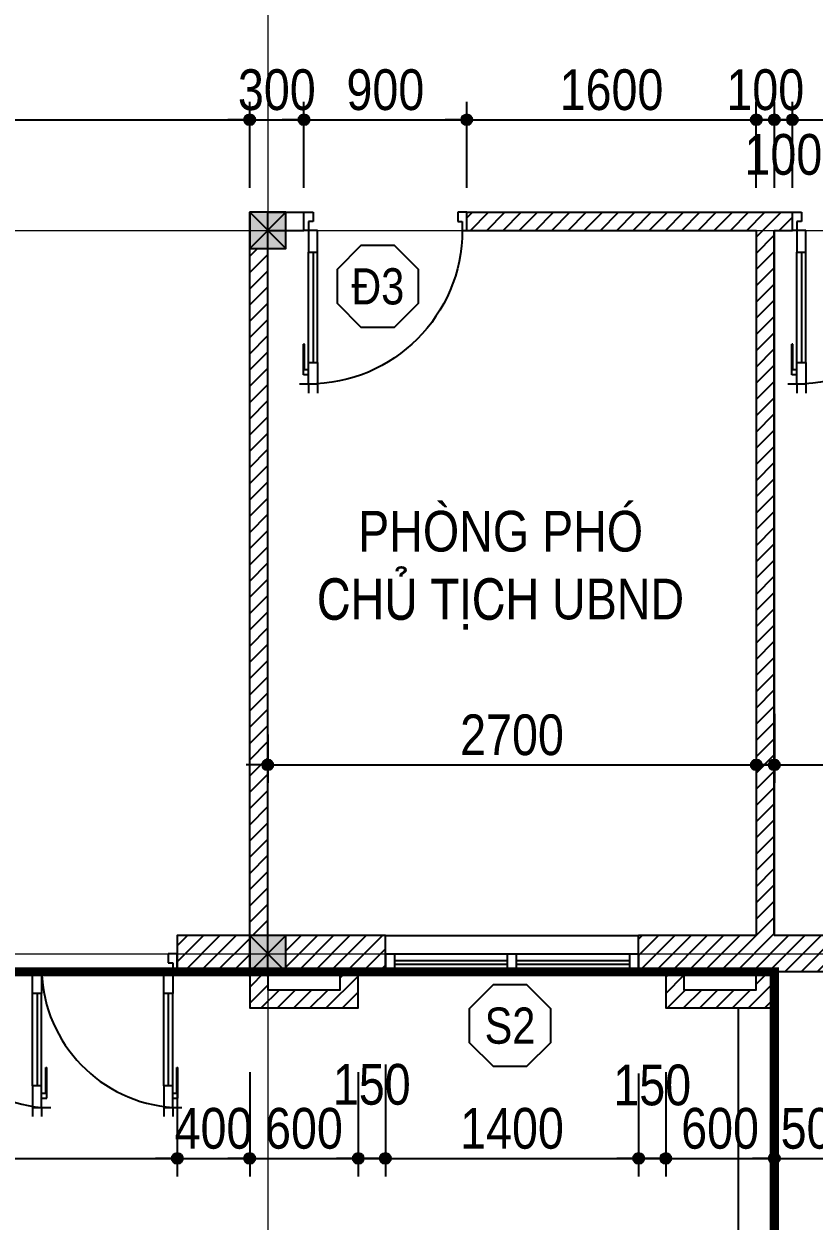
# Model space of a CAD drawing. Header units: millimetres. Extents: x 159 to 40204, y 182 to 23522.
# Drawn here: x 22040 to 26407, y 9996 to 16616 of the extents above; entities that cross this region are included whole.
import ezdxf
from ezdxf.enums import TextEntityAlignment as Align

# ---------------------------------------------------------------- set-up
doc = ezdxf.new("R2010")
doc.units = ezdxf.units.MM
doc.linetypes.add('ACAD_ISO10W100', pattern=[18, 12, -3, 0, -3])
for name, color, linetype in [('009', 251, 'Continuous'), ('DIM', 1, 'Continuous'), ('DOOR', 20, 'Continuous'), ('MEDIUM', 2, 'Continuous'), ('TAGS', 60, 'Continuous'), ('TEXT', 7, 'Continuous'), ('TUONG', 131, 'Continuous'), ('WALL', 4, 'Continuous')]:
    doc.layers.add(name, color=color, linetype=linetype)
doc.layers.add('NET-THAY', color=2, linetype='Continuous', lineweight=13)
doc.layers.add('TRUC', color=24, linetype='Continuous', lineweight=0)
doc.styles.add('1', font='', dxfattribs={"height": 250})
doc.styles.add('HEL-CONDENSE', font='')
doc.styles.add('VNI-HELVE-CONDENSEN', font='')
doc.styles.get('1').set_extended_font_data('VNI-Helve-Condense')
doc.styles.get('HEL-CONDENSE').set_extended_font_data('VNI-Helve-Condense')
doc.styles.get('VNI-HELVE-CONDENSEN').set_extended_font_data('VNI-Helve-Condense')
doc.dimstyles.new('D100', dxfattribs={"dimtxt": 225, "dimasz": 1.2, "dimexe": 100, "dimexo": 0, "dimgap": 50, "dimtad": 1, "dimdec": 0, "dimzin": 13, "dimdsep": 46, "dimtxsty": 'HEL-CONDENSE', "dimblk": 'D50', "dimcen": 0, "dimclrd": 1, "dimclre": 1, "dimclrt": 7, "dimadec": 0, "dimazin": 0, "dimtfac": 1, "dimtdec": 0, "dimtmove": 0, "dimatfit": 3, "dimldrblk": 'D50', "dimfxl": 1, "dimtolj": 1, "dimtzin": 13, "dimarcsym": 0})
pattern_1 = [(45, (-1294113.77, -362286.196), (-44.9012806, 44.9012806), [])]

# ---------------------------------------------------------------- blocks, each defined once
blk = doc.blocks.new('A$C6E0044D6')
at = {"layer": 'DOOR'}
for p, q in [((-25, 925), (-25, 975)), ((25, 925), (25, 975)), ((-25, 925), (-75, 925)), ((-25, 874.1), (-53.3, 874.1)), ((-53.3, 874.1), (-53.3, 704.5)), ((25, 925), (-25, 925)), ((-25, 925), (-25, 805)), ((-25, 874.1), (-25, 845.9)), ((25, 805), (25, 925)), ((-25, 845.9), (-47.6, 845.9)), ((-47.6, 845.9), (-47.6, 704.5)), ((-25, 827.9), (-25, 195)), ((-25, 805), (25, 805)), ((0, 195), (0, 805)), ((25, 805), (25, 195)), ((-47.6, 704.5), (-53.3, 704.5)), ((-25, 195), (25, 195)), ((-25, 75), (-25, 195)), ((25, 195), (25, 75)), ((-25, 75), (-50, 75)), ((-50, 75), (-50, -25)), ((-25, 25), (-25, 75)), ((25, 75), (-25, 75)), ((825, 25), (825, 75)), ((825, 75), (850, 75)), ((850, 75), (850, -25)), ((0, 25), (-25, 25)), ((0, -25), (0, 25)), ((800, -25), (800, 25)), ((800, 25), (825, 25)), ((-50, -25), (0, -25)), ((850, -25), (800, -25))]:
    blk.add_line(p, q, dxfattribs=at)
at = {"layer": 'DOOR', "color": 251}
blk.add_arc((-25, 75), 850, 0, 90, dxfattribs=at)
blk = doc.blocks.new('s11')
at = {"layer": 'DOOR'}
for p, q in [((0, 0), (0, -100)), ((1400, 0), (0, 0)), ((50, 0), (50, -100)), ((1350, 0), (1350, -100)), ((1400, 0), (1400, -100)), ((1400, -100), (0, -100))]:
    blk.add_line(p, q, dxfattribs=at)
at = {"layer": 'DOOR', "linetype": 'ByBlock', "lineweight": -2}
for p, q in [((675, -100), (675, 0)), ((725, -100), (725, 0))]:
    blk.add_line(p, q, dxfattribs=at)
at = {"layer": 'DOOR', "color": 251}
for p, q in [((50, -40), (675, -40)), ((50, -60), (675, -60)), ((725, -40), (1350, -40)), ((725, -60), (1350, -60))]:
    blk.add_line(p, q, dxfattribs=at)
blk = doc.blocks.new('A$C225A2996')
at = {"layer": 'WALL'}
blk.add_hatch(color=4, dxfattribs=at).paths.add_polyline_path([(531.4, 81.6), (731.4, 81.6), (731.4, 281.6), (531.4, 281.6)])
at = {"layer": 'WALL', "color": 4}
for p, q in [((531.4, 281.6), (731.4, 81.6)), ((531.4, 81.6), (731.4, 281.6))]:
    blk.add_line(p, q, dxfattribs=at)
blk.add_lwpolyline([(531.4, 81.6), (731.4, 81.6), (731.4, 281.6), (531.4, 281.6)], close=True, dxfattribs=at)
blk = doc.blocks.new('KH-CUADI')
at = {"layer": 'TAGS'}
blk.add_lwpolyline([(-124.3, 300), (-300, 124.3), (-300, -124.3), (-124.3, -300), (124.3, -300), (300, -124.3), (300, 124.3), (124.3, 300)], close=True, dxfattribs=at)
at = {"layer": 'TAGS', "style": 'VNI-HELVE-CONDENSEN'}
blk.add_attdef('D', text='', height=300, dxfattribs=at).set_placement((0, 0), align=Align.MIDDLE)
blk = doc.blocks.new('A$C64CC7D9A')
at = {"layer": 'DOOR'}
for p, q in [((-312.4, 362), (-312.4, 462)), ((-312.4, 462), (-262.4, 462)), ((-262.4, 412), (-287.4, 412)), ((-287.4, 412), (-287.4, 362)), ((-262.4, 462), (-262.4, 412)), ((2637.6, 462), (2637.6, 412)), ((2687.6, 462), (2637.6, 462)), ((2637.6, 412), (2662.6, 412)), ((2662.6, 412), (2662.6, 362)), ((2687.6, 362), (2687.6, 462)), ((-287.4, 362), (-312.4, 362)), ((-237.4, 362), (-287.4, 362)), ((-287.4, 362), (-287.4, 242)), ((-237.4, 242), (-237.4, 362)), ((487.6, 362), (437.6, 362)), ((437.6, 362), (437.6, 242)), ((487.6, 242), (487.6, 362)), ((1887.6, 242), (1887.6, 362)), ((1887.6, 362), (1937.6, 362)), ((1937.6, 362), (1937.6, 242)), ((2612.6, 242), (2612.6, 362)), ((2612.6, 362), (2662.6, 362)), ((2662.6, 362), (2687.6, 362)), ((2662.6, 362), (2662.6, 242)), ((-287.4, 242), (-237.4, 242)), ((-287.4, -290.9), (-287.4, 242)), ((-262.4, 242), (-262.4, -268)), ((-237.4, -268), (-237.4, 242)), ((437.6, 242), (487.6, 242)), ((437.6, -290.9), (437.6, 242)), ((462.6, 242), (462.6, -268)), ((487.6, -268), (487.6, 242)), ((1887.6, -268), (1887.6, 242)), ((1937.6, 242), (1887.6, 242)), ((1912.6, 242), (1912.6, -268)), ((1937.6, -290.9), (1937.6, 242)), ((2612.6, -268), (2612.6, 242)), ((2662.6, 242), (2612.6, 242)), ((2637.6, 242), (2637.6, -268)), ((2662.6, -290.9), (2662.6, 242)), ((-315.7, -337.1), (-315.7, -167.5)), ((-310, -167.5), (-315.7, -167.5)), ((-310, -308.9), (-310, -167.5)), ((409.3, -337.1), (409.3, -167.5)), ((415, -167.5), (409.3, -167.5)), ((415, -308.9), (415, -167.5)), ((1960.2, -308.9), (1960.2, -167.5)), ((1960.2, -167.5), (1965.9, -167.5)), ((1965.9, -337.1), (1965.9, -167.5)), ((2685.2, -308.9), (2685.2, -167.5)), ((2685.2, -167.5), (2690.9, -167.5)), ((2690.9, -337.1), (2690.9, -167.5)), ((-287.4, -308.9), (-310, -308.9)), ((-287.4, -268), (-237.4, -268)), ((-287.4, -388), (-287.4, -268)), ((-287.4, -337.1), (-287.4, -308.9)), ((-237.4, -268), (-237.4, -388)), ((437.6, -308.9), (415, -308.9)), ((437.6, -268), (487.6, -268)), ((437.6, -388), (437.6, -268)), ((437.6, -337.1), (437.6, -308.9)), ((487.6, -268), (487.6, -388)), ((1937.6, -268), (1887.6, -268)), ((1887.6, -268), (1887.6, -388)), ((1937.6, -388), (1937.6, -268)), ((1937.6, -337.1), (1937.6, -308.9)), ((1937.6, -308.9), (1960.2, -308.9)), ((2662.6, -268), (2612.6, -268)), ((2612.6, -268), (2612.6, -388)), ((2662.6, -388), (2662.6, -268)), ((2662.6, -337.1), (2662.6, -308.9)), ((2662.6, -308.9), (2685.2, -308.9)), ((-287.4, -388), (-337.4, -388)), ((-287.4, -337.1), (-315.7, -337.1)), ((-287.4, -388), (-287.4, -438)), ((-237.4, -388), (-287.4, -388)), ((-237.4, -388), (-237.4, -438)), ((437.6, -388), (387.6, -388)), ((437.6, -337.1), (409.3, -337.1)), ((437.6, -388), (437.6, -438)), ((487.6, -388), (437.6, -388)), ((487.6, -388), (487.6, -438)), ((1887.6, -388), (1887.6, -438)), ((1887.6, -388), (1937.6, -388)), ((1937.6, -337.1), (1965.9, -337.1)), ((1937.6, -388), (1937.6, -438)), ((1937.6, -388), (1987.6, -388)), ((2612.6, -388), (2612.6, -438)), ((2612.6, -388), (2662.6, -388)), ((2662.6, -337.1), (2690.9, -337.1)), ((2662.6, -388), (2662.6, -438)), ((2662.6, -388), (2712.6, -388))]:
    blk.add_line(p, q, dxfattribs=at)
at = {"layer": 'DOOR', "color": 251}
for centre, radius, start, end in [((-341.4, 389.6), 779.5, 273.97401, 357.96804), ((360.6, 439), 830.6, 275.32072, 354.67928), ((2014.6, 439), 830.6, 185.32072, 264.67928), ((2716.6, 389.6), 779.5, 182.03196, 266.02599)]:
    blk.add_arc(centre, radius, start, end, dxfattribs=at)
blk = doc.blocks.new('D50')
at = {"layer": 'DIM'}
blk.add_hatch(color=256, dxfattribs=at).paths.add_polyline_path([(25, 0, 1), (-25, 0, 1)])
blk.add_line((25, 0), (100, 0), dxfattribs=at)
blk.add_circle((0, 0), 25, dxfattribs=at)
blk = doc.blocks.new('*D425')
at = {"layer": 'DEFPOINTS', "color": 0, "transparency": 16777216}
for p in [(19887.4, 10811.2), (22887.4, 10811.2), (22887.4, 10342.6)]:
    blk.add_point(p, dxfattribs=at)
at = {"layer": 'DIM', "color": 1, "lineweight": -2, "transparency": 16777216}
for p, q in [((19887.4, 10811.2), (19887.4, 10242.6)), ((22887.4, 10811.2), (22887.4, 10242.6)), ((19888.6, 10342.6), (22886.2, 10342.6))]:
    blk.add_line(p, q, dxfattribs=at)
at = {"layer": 'DIM', "color": 1, "lineweight": -2, "transparency": 16777216, "xscale": 1.199999999999999, "yscale": 1.199999999999999, "zscale": 1.199999999999999, "rotation": 180}
blk.add_blockref('D50', (19887.4, 10342.6), dxfattribs=at)
at = {"layer": 'DIM', "color": 1, "lineweight": -2, "transparency": 16777216, "xscale": 1.199999999999999, "yscale": 1.199999999999999, "zscale": 1.199999999999999}
blk.add_blockref('D50', (22887.4, 10342.6), dxfattribs=at)
at = {"layer": 'DIM', "color": 7, "transparency": 16777216, "insert": (21387.4, 10507.5), "char_height": 225, "attachment_point": 5, "style": 'HEL-CONDENSE'}
blk.add_mtext('\\A1;3000', dxfattribs=at)
blk = doc.blocks.new('*D426')
at = {"layer": 'DEFPOINTS', "color": 0, "transparency": 16777216}
for p in [(22887.4, 10811.2), (23287.4, 10819.4), (23287.4, 10342.6)]:
    blk.add_point(p, dxfattribs=at)
at = {"layer": 'DIM', "color": 1, "lineweight": -2, "transparency": 16777216}
for p, q in [((22887.4, 10811.2), (22887.4, 10242.6)), ((23287.4, 10819.4), (23287.4, 10242.6)), ((22888.6, 10342.6), (23286.2, 10342.6))]:
    blk.add_line(p, q, dxfattribs=at)
at = {"layer": 'DIM', "color": 1, "lineweight": -2, "transparency": 16777216, "xscale": 1.199999999999999, "yscale": 1.199999999999999, "zscale": 1.199999999999999, "rotation": 180}
blk.add_blockref('D50', (22887.4, 10342.6), dxfattribs=at)
at = {"layer": 'DIM', "color": 1, "lineweight": -2, "transparency": 16777216, "xscale": 1.199999999999999, "yscale": 1.199999999999999, "zscale": 1.199999999999999}
blk.add_blockref('D50', (23287.4, 10342.6), dxfattribs=at)
at = {"layer": 'DIM', "color": 7, "transparency": 16777216, "insert": (23087.4, 10507.5), "char_height": 225, "attachment_point": 5, "style": 'HEL-CONDENSE'}
blk.add_mtext('\\A1;400', dxfattribs=at)
blk = doc.blocks.new('*D427')
at = {"layer": 'DEFPOINTS', "color": 0, "transparency": 16777216}
for p in [(23287.4, 10819.4), (23887.4, 10819.4), (23887.4, 10342.6)]:
    blk.add_point(p, dxfattribs=at)
at = {"layer": 'DIM', "color": 1, "lineweight": -2, "transparency": 16777216}
for p, q in [((23287.4, 10819.4), (23287.4, 10242.6)), ((23887.4, 10819.4), (23887.4, 10242.6)), ((23288.6, 10342.6), (23886.2, 10342.6))]:
    blk.add_line(p, q, dxfattribs=at)
at = {"layer": 'DIM', "color": 1, "lineweight": -2, "transparency": 16777216, "xscale": 1.199999999999999, "yscale": 1.199999999999999, "zscale": 1.199999999999999, "rotation": 180}
blk.add_blockref('D50', (23287.4, 10342.6), dxfattribs=at)
at = {"layer": 'DIM', "color": 1, "lineweight": -2, "transparency": 16777216, "xscale": 1.199999999999999, "yscale": 1.199999999999999, "zscale": 1.199999999999999}
blk.add_blockref('D50', (23887.4, 10342.6), dxfattribs=at)
at = {"layer": 'DIM', "color": 7, "transparency": 16777216, "insert": (23587.4, 10507.5), "char_height": 225, "attachment_point": 5, "style": 'HEL-CONDENSE'}
blk.add_mtext('\\A1;600', dxfattribs=at)
blk = doc.blocks.new('*D428')
at = {"layer": 'DEFPOINTS', "color": 0, "transparency": 16777216}
for p in [(24037.4, 10861.2), (23887.4, 10819.4), (24037.4, 10342.6)]:
    blk.add_point(p, dxfattribs=at)
at = {"layer": 'DIM', "color": 1, "lineweight": -2, "transparency": 16777216}
for p, q in [((24037.4, 10861.2), (24037.4, 10242.6)), ((23887.4, 10819.4), (23887.4, 10242.6)), ((23888.6, 10342.6), (24036.2, 10342.6))]:
    blk.add_line(p, q, dxfattribs=at)
at = {"layer": 'DIM', "color": 1, "lineweight": -2, "transparency": 16777216, "xscale": 1.199999999999999, "yscale": 1.199999999999999, "zscale": 1.199999999999999, "rotation": 180}
blk.add_blockref('D50', (23887.4, 10342.6), dxfattribs=at)
at = {"layer": 'DIM', "color": 1, "lineweight": -2, "transparency": 16777216, "xscale": 1.199999999999999, "yscale": 1.199999999999999, "zscale": 1.199999999999999}
blk.add_blockref('D50', (24037.4, 10342.6), dxfattribs=at)
at = {"layer": 'DIM', "color": 7, "transparency": 16777216, "insert": (23962.4, 10750.7), "char_height": 225, "attachment_point": 5, "style": 'HEL-CONDENSE'}
blk.add_mtext('\\A1;150', dxfattribs=at)
blk = doc.blocks.new('*D429')
at = {"layer": 'DEFPOINTS', "color": 0, "transparency": 16777216}
for p in [(24037.4, 10861.2), (25437.4, 10811.2), (25437.4, 10342.6)]:
    blk.add_point(p, dxfattribs=at)
at = {"layer": 'DIM', "color": 1, "lineweight": -2, "transparency": 16777216}
for p, q in [((24037.4, 10861.2), (24037.4, 10242.6)), ((25437.4, 10811.2), (25437.4, 10242.6)), ((24038.6, 10342.6), (25436.2, 10342.6))]:
    blk.add_line(p, q, dxfattribs=at)
at = {"layer": 'DIM', "color": 1, "lineweight": -2, "transparency": 16777216, "xscale": 1.199999999999999, "yscale": 1.199999999999999, "zscale": 1.199999999999999, "rotation": 180}
blk.add_blockref('D50', (24037.4, 10342.6), dxfattribs=at)
at = {"layer": 'DIM', "color": 1, "lineweight": -2, "transparency": 16777216, "xscale": 1.199999999999999, "yscale": 1.199999999999999, "zscale": 1.199999999999999}
blk.add_blockref('D50', (25437.4, 10342.6), dxfattribs=at)
at = {"layer": 'DIM', "color": 7, "transparency": 16777216, "insert": (24737.4, 10507.5), "char_height": 225, "attachment_point": 5, "style": 'HEL-CONDENSE'}
blk.add_mtext('\\A1;1400', dxfattribs=at)
blk = doc.blocks.new('*D430')
at = {"layer": 'DEFPOINTS', "color": 0, "transparency": 16777216}
for p in [(25437.4, 10811.2), (25587.4, 10819.4), (25587.4, 10342.6)]:
    blk.add_point(p, dxfattribs=at)
at = {"layer": 'DIM', "color": 1, "lineweight": -2, "transparency": 16777216}
for p, q in [((25437.4, 10811.2), (25437.4, 10242.6)), ((25587.4, 10819.4), (25587.4, 10242.6)), ((25438.6, 10342.6), (25586.2, 10342.6))]:
    blk.add_line(p, q, dxfattribs=at)
at = {"layer": 'DIM', "color": 1, "lineweight": -2, "transparency": 16777216, "xscale": 1.199999999999999, "yscale": 1.199999999999999, "zscale": 1.199999999999999, "rotation": 180}
blk.add_blockref('D50', (25437.4, 10342.6), dxfattribs=at)
at = {"layer": 'DIM', "color": 1, "lineweight": -2, "transparency": 16777216, "xscale": 1.199999999999999, "yscale": 1.199999999999999, "zscale": 1.199999999999999}
blk.add_blockref('D50', (25587.4, 10342.6), dxfattribs=at)
at = {"layer": 'DIM', "color": 7, "transparency": 16777216, "insert": (25512.4, 10747.2), "char_height": 225, "attachment_point": 5, "style": 'HEL-CONDENSE'}
blk.add_mtext('\\A1;150', dxfattribs=at)
blk = doc.blocks.new('*D431')
at = {"layer": 'DEFPOINTS', "color": 0, "transparency": 16777216}
for p in [(25587.4, 10819.4), (26187.4, 10830.5), (26187.4, 10342.6)]:
    blk.add_point(p, dxfattribs=at)
at = {"layer": 'DIM', "color": 1, "lineweight": -2, "transparency": 16777216}
for p, q in [((25587.4, 10819.4), (25587.4, 10242.6)), ((26187.4, 10830.5), (26187.4, 10242.6)), ((25588.6, 10342.6), (26186.2, 10342.6))]:
    blk.add_line(p, q, dxfattribs=at)
at = {"layer": 'DIM', "color": 1, "lineweight": -2, "transparency": 16777216, "xscale": 1.199999999999999, "yscale": 1.199999999999999, "zscale": 1.199999999999999, "rotation": 180}
blk.add_blockref('D50', (25587.4, 10342.6), dxfattribs=at)
at = {"layer": 'DIM', "color": 1, "lineweight": -2, "transparency": 16777216, "xscale": 1.199999999999999, "yscale": 1.199999999999999, "zscale": 1.199999999999999}
blk.add_blockref('D50', (26187.4, 10342.6), dxfattribs=at)
at = {"layer": 'DIM', "color": 7, "transparency": 16777216, "insert": (25887.4, 10507.5), "char_height": 225, "attachment_point": 5, "style": 'HEL-CONDENSE'}
blk.add_mtext('\\A1;600', dxfattribs=at)
blk = doc.blocks.new('*D432')
at = {"layer": 'DEFPOINTS', "color": 0, "transparency": 16777216}
for p in [(26187.4, 10830.5), (26687.4, 10834.4), (26687.4, 10342.6)]:
    blk.add_point(p, dxfattribs=at)
at = {"layer": 'DIM', "color": 1, "lineweight": -2, "transparency": 16777216}
for p, q in [((26187.4, 10830.5), (26187.4, 10242.6)), ((26687.4, 10834.4), (26687.4, 10242.6)), ((26188.6, 10342.6), (26686.2, 10342.6))]:
    blk.add_line(p, q, dxfattribs=at)
at = {"layer": 'DIM', "color": 1, "lineweight": -2, "transparency": 16777216, "xscale": 1.199999999999999, "yscale": 1.199999999999999, "zscale": 1.199999999999999, "rotation": 180}
blk.add_blockref('D50', (26187.4, 10342.6), dxfattribs=at)
at = {"layer": 'DIM', "color": 1, "lineweight": -2, "transparency": 16777216, "xscale": 1.199999999999999, "yscale": 1.199999999999999, "zscale": 1.199999999999999}
blk.add_blockref('D50', (26687.4, 10342.6), dxfattribs=at)
at = {"layer": 'DIM', "color": 7, "transparency": 16777216, "insert": (26437.4, 10507.5), "char_height": 225, "attachment_point": 5, "style": 'HEL-CONDENSE'}
blk.add_mtext('\\A1;500', dxfattribs=at)
blk = doc.blocks.new('*D259')
at = {"layer": 'DEFPOINTS', "color": 0, "transparency": 16777216}
for p in [(23287.4, 16086.1), (19487.4, 15709.6), (23287.4, 15709.6)]:
    blk.add_point(p, dxfattribs=at)
at = {"layer": 'DIM', "color": 1, "lineweight": -2, "transparency": 16777216}
for p, q in [((19487.4, 15709.6), (19487.4, 16186.1)), ((23287.4, 15709.6), (23287.4, 16186.1)), ((19488.6, 16086.1), (23286.2, 16086.1))]:
    blk.add_line(p, q, dxfattribs=at)
at = {"layer": 'DIM', "color": 1, "lineweight": -2, "transparency": 16777216, "xscale": 1.199999999999999, "yscale": 1.199999999999999, "zscale": 1.199999999999999, "rotation": 180}
blk.add_blockref('D50', (19487.4, 16086.1), dxfattribs=at)
at = {"layer": 'DIM', "color": 1, "lineweight": -2, "transparency": 16777216, "xscale": 1.199999999999999, "yscale": 1.199999999999999, "zscale": 1.199999999999999}
blk.add_blockref('D50', (23287.4, 16086.1), dxfattribs=at)
at = {"layer": 'DIM', "color": 7, "transparency": 16777216, "insert": (21387.4, 16251), "char_height": 225, "attachment_point": 5, "style": 'HEL-CONDENSE'}
blk.add_mtext('\\A1;3800', dxfattribs=at)
blk = doc.blocks.new('*D260')
at = {"layer": 'DEFPOINTS', "color": 0, "transparency": 16777216}
for p in [(23587.4, 16086.1), (23287.4, 15709.6), (23587.4, 15709.6)]:
    blk.add_point(p, dxfattribs=at)
at = {"layer": 'DIM', "color": 1, "lineweight": -2, "transparency": 16777216}
for p, q in [((23287.4, 15709.6), (23287.4, 16186.1)), ((23587.4, 15709.6), (23587.4, 16186.1)), ((23288.6, 16086.1), (23586.2, 16086.1))]:
    blk.add_line(p, q, dxfattribs=at)
at = {"layer": 'DIM', "color": 1, "lineweight": -2, "transparency": 16777216, "xscale": 1.199999999999999, "yscale": 1.199999999999999, "zscale": 1.199999999999999, "rotation": 180}
blk.add_blockref('D50', (23287.4, 16086.1), dxfattribs=at)
at = {"layer": 'DIM', "color": 1, "lineweight": -2, "transparency": 16777216, "xscale": 1.199999999999999, "yscale": 1.199999999999999, "zscale": 1.199999999999999}
blk.add_blockref('D50', (23587.4, 16086.1), dxfattribs=at)
at = {"layer": 'DIM', "color": 7, "transparency": 16777216, "insert": (23437.4, 16251), "char_height": 225, "attachment_point": 5, "style": 'HEL-CONDENSE'}
blk.add_mtext('\\A1;300', dxfattribs=at)
blk = doc.blocks.new('*D261')
at = {"layer": 'DEFPOINTS', "color": 0, "transparency": 16777216}
for p in [(24487.4, 16086.1), (23587.4, 15709.6), (24487.4, 15709.6)]:
    blk.add_point(p, dxfattribs=at)
at = {"layer": 'DIM', "color": 1, "lineweight": -2, "transparency": 16777216}
for p, q in [((23587.4, 15709.6), (23587.4, 16186.1)), ((24487.4, 15709.6), (24487.4, 16186.1)), ((23588.6, 16086.1), (24486.2, 16086.1))]:
    blk.add_line(p, q, dxfattribs=at)
at = {"layer": 'DIM', "color": 1, "lineweight": -2, "transparency": 16777216, "xscale": 1.199999999999999, "yscale": 1.199999999999999, "zscale": 1.199999999999999, "rotation": 180}
blk.add_blockref('D50', (23587.4, 16086.1), dxfattribs=at)
at = {"layer": 'DIM', "color": 1, "lineweight": -2, "transparency": 16777216, "xscale": 1.199999999999999, "yscale": 1.199999999999999, "zscale": 1.199999999999999}
blk.add_blockref('D50', (24487.4, 16086.1), dxfattribs=at)
at = {"layer": 'DIM', "color": 7, "transparency": 16777216, "insert": (24037.4, 16251), "char_height": 225, "attachment_point": 5, "style": 'HEL-CONDENSE'}
blk.add_mtext('\\A1;900', dxfattribs=at)
blk = doc.blocks.new('*D262')
at = {"layer": 'DEFPOINTS', "color": 0, "transparency": 16777216}
for p in [(26087.4, 16086.1), (24487.4, 15709.6), (26087.4, 15709.6)]:
    blk.add_point(p, dxfattribs=at)
at = {"layer": 'DIM', "color": 1, "lineweight": -2, "transparency": 16777216}
for p, q in [((24487.4, 15709.6), (24487.4, 16186.1)), ((26087.4, 15709.6), (26087.4, 16186.1)), ((24488.6, 16086.1), (26086.2, 16086.1))]:
    blk.add_line(p, q, dxfattribs=at)
at = {"layer": 'DIM', "color": 1, "lineweight": -2, "transparency": 16777216, "xscale": 1.199999999999999, "yscale": 1.199999999999999, "zscale": 1.199999999999999, "rotation": 180}
blk.add_blockref('D50', (24487.4, 16086.1), dxfattribs=at)
at = {"layer": 'DIM', "color": 1, "lineweight": -2, "transparency": 16777216, "xscale": 1.199999999999999, "yscale": 1.199999999999999, "zscale": 1.199999999999999}
blk.add_blockref('D50', (26087.4, 16086.1), dxfattribs=at)
at = {"layer": 'DIM', "color": 7, "transparency": 16777216, "insert": (25287.4, 16251), "char_height": 225, "attachment_point": 5, "style": 'HEL-CONDENSE'}
blk.add_mtext('\\A1;1600', dxfattribs=at)
blk = doc.blocks.new('*D263')
at = {"layer": 'DEFPOINTS', "color": 0, "transparency": 16777216}
for p in [(27187.4, 16086.1), (26287.4, 15709.6), (27187.4, 15709.6)]:
    blk.add_point(p, dxfattribs=at)
at = {"layer": 'DIM', "color": 1, "lineweight": -2, "transparency": 16777216}
for p, q in [((26287.4, 15709.6), (26287.4, 16186.1)), ((27187.4, 15709.6), (27187.4, 16186.1)), ((26288.6, 16086.1), (27186.2, 16086.1))]:
    blk.add_line(p, q, dxfattribs=at)
at = {"layer": 'DIM', "color": 1, "lineweight": -2, "transparency": 16777216, "xscale": 1.199999999999999, "yscale": 1.199999999999999, "zscale": 1.199999999999999, "rotation": 180}
blk.add_blockref('D50', (26287.4, 16086.1), dxfattribs=at)
at = {"layer": 'DIM', "color": 1, "lineweight": -2, "transparency": 16777216, "xscale": 1.199999999999999, "yscale": 1.199999999999999, "zscale": 1.199999999999999}
blk.add_blockref('D50', (27187.4, 16086.1), dxfattribs=at)
at = {"layer": 'DIM', "color": 7, "transparency": 16777216, "insert": (26737.4, 16251), "char_height": 225, "attachment_point": 5, "style": 'HEL-CONDENSE'}
blk.add_mtext('\\A1;900', dxfattribs=at)
blk = doc.blocks.new('*D282')
at = {"layer": 'DEFPOINTS', "color": 0, "linetype": 'Continuous', "transparency": 16777216}
for p in [(26187.4, 16086.1), (26087.4, 15709.6), (26187.4, 15709.6)]:
    blk.add_point(p, dxfattribs=at)
at = {"layer": 'DIM', "color": 1, "linetype": 'Continuous', "lineweight": -2, "transparency": 16777216}
for p, q in [((26087.4, 15709.6), (26087.4, 16186.1)), ((26187.4, 15709.6), (26187.4, 16186.1)), ((26086.2, 16086.1), (26085, 16086.1)), ((26087.4, 16086.1), (26187.4, 16086.1)), ((26188.6, 16086.1), (26189.8, 16086.1))]:
    blk.add_line(p, q, dxfattribs=at)
at = {"layer": 'DIM', "color": 1, "linetype": 'Continuous', "lineweight": -2, "transparency": 16777216, "xscale": 1.199999999999999, "yscale": 1.199999999999999, "zscale": 1.199999999999999}
blk.add_blockref('D50', (26087.4, 16086.1), dxfattribs=at)
at = {"layer": 'DIM', "color": 1, "linetype": 'Continuous', "lineweight": -2, "transparency": 16777216, "xscale": 1.199999999999999, "yscale": 1.199999999999999, "zscale": 1.199999999999999, "rotation": 180}
blk.add_blockref('D50', (26187.4, 16086.1), dxfattribs=at)
at = {"layer": 'DIM', "color": 7, "linetype": 'Continuous', "transparency": 16777216, "insert": (26137.4, 16251), "char_height": 225, "attachment_point": 5, "style": 'HEL-CONDENSE'}
blk.add_mtext('\\A1;100', dxfattribs=at)
blk = doc.blocks.new('*D283')
at = {"layer": 'DEFPOINTS', "color": 0, "linetype": 'Continuous', "transparency": 16777216}
for p in [(26287.4, 16086.1), (26187.4, 15709.6), (26287.4, 15709.6)]:
    blk.add_point(p, dxfattribs=at)
at = {"layer": 'DIM', "color": 1, "linetype": 'Continuous', "lineweight": -2, "transparency": 16777216}
for p, q in [((26187.4, 15709.6), (26187.4, 16186.1)), ((26287.4, 15709.6), (26287.4, 16186.1)), ((26186.2, 16086.1), (26185, 16086.1)), ((26187.4, 16086.1), (26287.4, 16086.1)), ((26288.6, 16086.1), (26289.8, 16086.1))]:
    blk.add_line(p, q, dxfattribs=at)
at = {"layer": 'DIM', "color": 1, "linetype": 'Continuous', "lineweight": -2, "transparency": 16777216, "xscale": 1.199999999999999, "yscale": 1.199999999999999, "zscale": 1.199999999999999}
blk.add_blockref('D50', (26187.4, 16086.1), dxfattribs=at)
at = {"layer": 'DIM', "color": 1, "linetype": 'Continuous', "lineweight": -2, "transparency": 16777216, "xscale": 1.199999999999999, "yscale": 1.199999999999999, "zscale": 1.199999999999999, "rotation": 180}
blk.add_blockref('D50', (26287.4, 16086.1), dxfattribs=at)
at = {"layer": 'DIM', "color": 7, "linetype": 'Continuous', "transparency": 16777216, "insert": (26237.4, 15892.9), "char_height": 225, "attachment_point": 5, "style": 'HEL-CONDENSE'}
blk.add_mtext('\\A1;100', dxfattribs=at)
blk = doc.blocks.new('*D342')
at = {"layer": 'DEFPOINTS', "color": 0, "transparency": 16777216}
for p in [(23387.4, 12686.5), (26087.4, 12686.5), (26087.4, 12518.6)]:
    blk.add_point(p, dxfattribs=at)
at = {"layer": 'DIM', "color": 1, "lineweight": -2, "transparency": 16777216}
for p, q in [((23387.4, 12686.5), (23387.4, 12418.6)), ((26087.4, 12686.5), (26087.4, 12418.6)), ((23388.6, 12518.6), (26086.2, 12518.6))]:
    blk.add_line(p, q, dxfattribs=at)
at = {"layer": 'DIM', "color": 1, "lineweight": -2, "transparency": 16777216, "xscale": 1.199999999999999, "yscale": 1.199999999999999, "zscale": 1.199999999999999, "rotation": 180}
blk.add_blockref('D50', (23387.4, 12518.6), dxfattribs=at)
at = {"layer": 'DIM', "color": 1, "lineweight": -2, "transparency": 16777216, "xscale": 1.199999999999999, "yscale": 1.199999999999999, "zscale": 1.199999999999999}
blk.add_blockref('D50', (26087.4, 12518.6), dxfattribs=at)
at = {"layer": 'DIM', "color": 7, "transparency": 16777216, "insert": (24737.4, 12683.5), "char_height": 225, "attachment_point": 5, "style": 'HEL-CONDENSE'}
blk.add_mtext('\\A1;2700', dxfattribs=at)
blk = doc.blocks.new('*D343')
at = {"layer": 'DEFPOINTS', "color": 0, "transparency": 16777216}
for p in [(26187.4, 12801.4), (28887.4, 12801.4), (28887.4, 12518.6)]:
    blk.add_point(p, dxfattribs=at)
at = {"layer": 'DIM', "color": 1, "lineweight": -2, "transparency": 16777216}
for p, q in [((26187.4, 12801.4), (26187.4, 12418.6)), ((28887.4, 12801.4), (28887.4, 12418.6)), ((26188.6, 12518.6), (28886.2, 12518.6))]:
    blk.add_line(p, q, dxfattribs=at)
at = {"layer": 'DIM', "color": 1, "lineweight": -2, "transparency": 16777216, "xscale": 1.199999999999999, "yscale": 1.199999999999999, "zscale": 1.199999999999999, "rotation": 180}
blk.add_blockref('D50', (26187.4, 12518.6), dxfattribs=at)
at = {"layer": 'DIM', "color": 1, "lineweight": -2, "transparency": 16777216, "xscale": 1.199999999999999, "yscale": 1.199999999999999, "zscale": 1.199999999999999}
blk.add_blockref('D50', (28887.4, 12518.6), dxfattribs=at)
at = {"layer": 'DIM', "color": 7, "transparency": 16777216, "insert": (27537.4, 12683.5), "char_height": 225, "attachment_point": 5, "style": 'HEL-CONDENSE'}
blk.add_mtext('\\A1;2700', dxfattribs=at)

msp = doc.modelspace()

# ---------------------------------------------------------------- hatches: boundary and pattern name
at = {"layer": '009'}
h = msp.add_hatch(dxfattribs=at)
h.set_pattern_fill('ANSI31', color=256, scale=20, style=0)
h.set_pattern_definition(pattern_1)
h.paths.add_polyline_path([(13987.376, 17474.361), (13987.376, 17374.361), (17687.376, 17374.361), (17687.376, 17474.361)])
h.paths.add_polyline_path([(18887.376, 17474.361), (18887.376, 17374.361), (19287.376, 17374.361), (19287.376, 17474.361)])
h.paths.add_polyline_path([(19487.376, 18861.816), (19387.376, 18813.36), (19387.376, 17574.361), (19487.376, 17574.361)])
h.paths.add_polyline_path([(19487.376, 21374.361), (19387.376, 21374.361), (19387.376, 18813.36), (19487.376, 18861.816)])
h.paths.add_polyline_path([(19687.376, 21574.361), (19687.376, 21774.361), (19087.376, 21774.361), (19087.376, 21574.361), (18837.376, 21574.361), (18837.376, 21374.361), (19287.376, 21374.361), (19287.376, 21574.361), (19187.376, 21574.361), (19187.376, 21674.361), (19587.376, 21674.361), (19587.376, 21574.361), (19487.376, 21574.361), (19487.376, 21374.361), (20037.376, 21374.361), (20037.376, 21574.361)])
h.paths.add_polyline_path([(17437.376, 21374.361), (17437.376, 21574.361), (17187.376, 21574.361), (17187.376, 21774.361), (16587.376, 21774.361), (16587.376, 21574.361), (16087.376, 21574.361), (16087.376, 21374.361)])
h.paths.add_polyline_path([(17087.376, 21574.361), (17087.376, 21674.361), (16687.376, 21674.361), (16687.376, 21574.361)], flags=17)
h.paths.add_polyline_path([(22737.376, 21574.361), (22737.376, 21374.361), (23287.376, 21374.361), (23287.376, 21574.361), (23187.376, 21574.361), (23187.376, 21674.361), (23587.376, 21674.361), (23587.376, 21574.361), (23487.376, 21574.361), (23487.376, 21374.361), (23937.376, 21374.361), (23937.376, 21574.361), (23687.376, 21574.361), (23687.376, 21774.361), (23087.376, 21774.361), (23087.376, 21574.361)])
h.paths.add_polyline_path([(23287.376, 17574.361), (23387.376, 17574.361), (23387.376, 21374.361), (23287.376, 21374.361)])
h.paths.add_polyline_path([(23487.376, 17474.361), (23487.376, 17374.361), (23887.376, 17374.361), (23887.376, 17474.361)])
h.paths.add_polyline_path([(28787.376, 17374.361), (28787.376, 17474.361), (25087.376, 17474.361), (25087.376, 17374.361)])
h.paths.add_polyline_path([(26187.376, 21574.361), (26187.376, 21774.361), (25587.376, 21774.361), (25587.376, 21574.361), (25337.376, 21574.361), (25337.376, 21374.361), (26687.376, 21374.361), (26687.376, 21574.361)])
h.paths.add_polyline_path([(26087.376, 21574.361), (26087.376, 21674.361), (25687.376, 21674.361), (25687.376, 21574.361)], flags=17)
h.paths.add_polyline_path([(29687.376, 21374.361), (29687.376, 21574.361), (29187.376, 21574.361), (29187.376, 21774.361), (28587.376, 21774.361), (28587.376, 21574.361), (28087.376, 21574.361), (28087.376, 21374.361), (28787.376, 21374.361), (28787.376, 21574.361), (28687.376, 21574.361), (28687.376, 21674.361), (29087.376, 21674.361), (29087.376, 21574.361), (28987.376, 21574.361), (28987.376, 21374.361)])
h.paths.add_polyline_path([(24487.376, 15574.361), (24487.376, 15474.361), (26087.376, 15474.361), (26087.376, 11574.361), (25437.376, 11574.361), (25437.376, 11374.361), (25587.376, 11374.361), (25587.376, 11174.361), (26187.376, 11174.361), (26187.376, 11374.361), (26687.376, 11374.361), (26687.376, 11574.361), (26187.376, 11574.361), (26187.376, 15474.361), (26287.376, 15474.361), (26287.376, 15574.361)])
h.paths.add_polyline_path([(26087.376, 11374.361), (25687.376, 11374.361), (25687.376, 11274.361), (26087.376, 11274.361)], flags=17)
h.paths.add_polyline_path([(23387.376, 15374.361), (23287.376, 15374.361), (23287.376, 11574.361), (23387.376, 11574.361)])
h.paths.add_polyline_path([(19487.376, 11574.361), (19487.376, 11374.361), (19887.376, 11374.361), (19887.376, 11574.361)])
h.paths.add_polyline_path([(18737.376, 11574.361), (18737.376, 11374.361), (18887.376, 11374.361), (18887.376, 11174.361), (19487.376, 11174.361), (19487.376, 11374.361), (19387.376, 11374.361), (19387.376, 11274.361), (18987.376, 11274.361), (18987.376, 11374.361), (19287.376, 11374.361), (19287.376, 11574.361)])
h.paths.add_polyline_path([(28093.448, 17159.011), (28093.448, 17689.711), (28435.748, 17689.711), (28435.748, 17159.011)], flags=9)
h = msp.add_hatch(dxfattribs=at)
h.set_pattern_fill('ANSI31', color=256, scale=20, style=0)
h.set_pattern_definition(pattern_1)
h.paths.add_polyline_path([(23787.376, 11374.361), (23787.376, 11274.361), (23387.376, 11274.361), (23387.376, 11374.361), (23287.376, 11374.361), (23287.376, 11174.361), (23887.376, 11174.361), (23887.376, 11374.361), (24037.376, 11374.361), (24037.376, 11574.361), (23487.376, 11574.361), (23487.376, 11374.361)])
h.paths.add_polyline_path([(23287.376, 11374.361), (23287.376, 11574.361), (22887.376, 11574.361), (22887.376, 11374.361)])
h.paths.add_polyline_path([(28787.376, 11574.361), (28087.376, 11574.361), (28087.376, 11374.361), (28587.376, 11374.361), (28587.376, 11174.361), (29187.376, 11174.361), (29187.376, 11374.361), (29687.376, 11374.361), (29687.376, 11574.361), (28987.376, 11574.361), (28987.376, 11374.361), (29087.376, 11374.361), (29087.376, 11274.361), (28687.376, 11274.361), (28687.376, 11374.361), (28787.376, 11374.361)])
h.paths.add_polyline_path([(31087.376, 11574.361), (31087.376, 11374.361), (31787.376, 11374.361), (31787.376, 11574.361)])
h.paths.add_polyline_path([(28887.376, 11574.361), (28987.376, 11574.361), (28987.376, 15374.361), (28887.376, 15374.361)])
h.paths.add_polyline_path([(29987.376, 15574.361), (29987.376, 15474.361), (31787.376, 15474.361), (31787.376, 15574.361)])
h.paths.add_polyline_path([(28787.376, 15474.361), (28787.376, 15574.361), (27187.376, 15574.361), (27187.376, 15474.361)])
h.paths.add_polyline_path([(28093.448, 11204.511), (28093.448, 11744.211), (28435.748, 11744.211), (28435.748, 11204.511)], flags=9)
h.paths.add_polyline_path([(29257.809, 11004.511), (29257.809, 11544.211), (29600.109, 11544.211), (29600.109, 11004.511)], flags=9)
h.paths.add_polyline_path([(28093.448, 15259.011), (28093.448, 15789.711), (28435.748, 15789.711), (28435.748, 15259.011)], flags=9)

# ---------------------------------------------------------------- linework, layer by layer
at = {"const_width": 50}
msp.add_lwpolyline([(19187.376, 2624.361), (23587.376, 2624.361), (23587.376, 3024.361), (23487.376, 3024.361), (23487.376, 9374.361), (26187.376, 9374.361), (26187.376, 11374.361), (16587.376, 11374.361), (16587.376, 9374.361), (19287.376, 9374.361), (19287.376, 3024.361), (19187.376, 3024.361), (19187.376, 2624.361)], dxfattribs=at)
at = {"layer": 'MEDIUM'}
msp.add_line((24037.376, 11574.361), (25437.376, 11574.361), dxfattribs=at)
at = {"layer": 'NET-THAY', "linetype": 'ByBlock', "lineweight": -2}
msp.add_line((19887.376, 11374.361), (22887.376, 11374.361), dxfattribs=at)
for points in [[(25987.376, 11174.361), (25987.376, 9574.361), (23287.376, 9574.361), (23287.376, 3024.361)], [(26187.376, 11174.361), (26187.376, 9374.361), (23487.376, 9374.361), (23487.376, 3024.361)]]:
    msp.add_lwpolyline(points, dxfattribs=at)
at = {"layer": 'TRUC', "linetype": 'ACAD_ISO10W100', "ltscale": 0.2}
for points in [[(23387.376, 23521.617), (23387.376, 2444.588)], [(2433.392, 15474.361), (40203.704, 15474.361)], [(2433.392, 11474.361), (40203.704, 11474.361)]]:
    msp.add_lwpolyline(points, dxfattribs=at)
at = {"layer": 'TUONG'}
for p, q in [((23587.376, 15474.361), (23587.376, 15574.361)), ((24487.376, 15474.361), (24487.376, 15574.361)), ((26287.376, 15474.361), (26287.376, 15574.361)), ((26187.376, 15474.361), (26187.376, 11574.361)), ((24037.376, 11374.361), (24037.376, 11574.361)), ((25437.376, 11374.361), (25437.376, 11574.361))]:
    msp.add_line(p, q, dxfattribs=at)
at = {"layer": 'TUONG', "color": 4}
msp.add_line((26187.376, 11574.361), (26187.376, 15474.361), dxfattribs=at)
at = {"layer": 'TUONG'}
for points in [[(23287.376, 11349.361), (23287.376, 15574.361)], [(23387.376, 15574.361), (23587.376, 15574.361)], [(23387.376, 11349.361), (23387.376, 15574.361)], [(24487.376, 15574.361), (26287.376, 15574.361)], [(23387.376, 15474.361), (23587.376, 15474.361)], [(24487.376, 15474.361), (26087.376, 15474.361), (26087.376, 11574.361), (25437.376, 11574.361)], [(26187.376, 15474.361), (26287.376, 15474.361)], [(23287.376, 11574.361), (22887.376, 11574.361), (22887.376, 11374.361), (23287.376, 11374.361)], [(24037.376, 11574.361), (23387.376, 11574.361)], [(26687.376, 11574.361), (26187.376, 11574.361)], [(23287.376, 11374.361), (23287.376, 11174.361), (23887.376, 11174.361), (23887.376, 11374.361)], [(23787.376, 11374.361), (23387.376, 11374.361)], [(23387.376, 11374.361), (23387.376, 11274.361), (23787.376, 11274.361), (23787.376, 11374.361)], [(24037.376, 11374.361), (23887.376, 11374.361)], [(25587.376, 11374.361), (25437.376, 11374.361)], [(25587.376, 11374.361), (25587.376, 11174.361), (26187.376, 11174.361), (26187.376, 11374.361)], [(26087.376, 11374.361), (25687.376, 11374.361)], [(25687.376, 11374.361), (25687.376, 11274.361), (26087.376, 11274.361), (26087.376, 11374.361)], [(26687.376, 11374.361), (26187.376, 11374.361)]]:
    msp.add_lwpolyline(points, dxfattribs=at)

# ---------------------------------------------------------------- block references
at = {"layer": 'DOOR', "xscale": -1, "rotation": 180}
for p in [(23637.376, 15549.361), (26337.376, 15549.361)]:
    msp.add_blockref('A$C6E0044D6', p, dxfattribs=at)
at = {"layer": 'DOOR'}
msp.add_blockref('A$C64CC7D9A', (20199.766, 11012.375), dxfattribs=at)
at = {"layer": 'DOOR', "xscale": -1}
msp.add_blockref('s11', (25437.376, 11474.361), dxfattribs=at)
at = {"layer": 'TAGS', "linetype": 'Continuous'}
ref = msp.add_blockref('KH-CUADI', (23995.341, 15165.061), dxfattribs=dict(at, xscale=0.75, yscale=0.75, zscale=0.75, rotation=180))
ref.add_attrib('D', 'Ñ3', dxfattribs={"color": 7, "height": 200, "style": 'VNI-HELVE-CONDENSEN'}).set_placement((23995.341, 15165.061), align=Align.MIDDLE)
ref = msp.add_blockref('KH-CUADI', (24726.213, 11076.88), dxfattribs=dict(at, xscale=0.75, yscale=0.75, zscale=0.75, rotation=180))
ref.add_attrib('D', 'S2', dxfattribs={"color": 7, "height": 200, "style": 'VNI-HELVE-CONDENSEN'}).set_placement((24726.213, 11076.88), align=Align.MIDDLE)
at = {"layer": 'TUONG', "color": 4}
for p in [(22755.986, 15292.728), (22755.986, 11292.728)]:
    msp.add_blockref('A$C225A2996', p, dxfattribs=at)

# ---------------------------------------------------------------- texts
at = {"layer": 'TEXT', "insert": (24674.349, 13923.485), "char_height": 225, "attachment_point": 2, "style": '1'}
msp.add_mtext('PHOØNG PHOÙ\\PCHUÛ TÒCH UBND', dxfattribs=at)

# ---------------------------------------------------------------- dimensions: what is measured, and where the dimension line sits
at = {"layer": 'DIM'}
for base, p1, p2, picture, middle in [((23287.376, 16086.132), (19487.376, 15709.575), (23287.376, 15709.575), '*D259', (21387.376, 16251.032)), ((24487.376, 16086.132), (23587.376, 15709.575), (24487.376, 15709.575), '*D261', (24037.376, 16251.032)), ((26087.376, 16086.132), (24487.376, 15709.575), (26087.376, 15709.575), '*D262', (25287.376, 16251.032)), ((27187.376, 16086.132), (26287.376, 15709.575), (27187.376, 15709.575), '*D263', (26737.376, 16251.032)), ((26087.376, 12518.597), (23387.376, 12686.488), (26087.376, 12686.488), '*D342', (24737.376, 12683.497)), ((28887.376, 12518.597), (26187.376, 12801.363), (28887.376, 12801.363), '*D343', (27537.376, 12683.497)), ((25437.376, 10342.631), (24037.376, 10861.193), (25437.376, 10811.193), '*D429', (24737.376, 10507.531)), ((22887.376, 10342.631), (19887.376, 10811.193), (22887.376, 10811.193), '*D425', (21387.376, 10507.531)), ((23887.376, 10342.631), (23287.376, 10819.437), (23887.376, 10819.437), '*D427', (23587.376, 10507.531)), ((26187.376, 10342.631), (25587.376, 10819.437), (26187.376, 10830.503), '*D431', (25887.376, 10507.531))]:
    dim = msp.add_linear_dim(base=base, p1=p1, p2=p2, dimstyle='D100', override={"dimtmove": 1}, dxfattribs=at)
    dim.commit()
    dim.dimension.update_dxf_attribs({"geometry": picture, "text_midpoint": middle})
for base, p1, p2, picture, middle in [((23587.376, 16086.132), (23287.376, 15709.575), (23587.376, 15709.575), '*D260', (23437.376, 16086.132)), ((24037.376, 10342.631), (23887.376, 10819.437), (24037.376, 10861.193), '*D428', (23962.376, 10585.798)), ((25587.376, 10342.631), (25437.376, 10811.193), (25587.376, 10819.437), '*D430', (25512.376, 10582.304)), ((23287.376, 10342.631), (22887.376, 10811.193), (23287.376, 10819.437), '*D426', (23087.376, 10342.631)), ((26687.376, 10342.631), (26187.376, 10830.503), (26687.376, 10834.357), '*D432', (26437.376, 10342.631))]:
    dim = msp.add_linear_dim(base=base, p1=p1, p2=p2, dimstyle='D100', override={"dimtmove": 1}, dxfattribs=at)
    dim.commit()
    dim.dimension.update_dxf_attribs({"geometry": picture, "text_midpoint": middle, "dimtype": 160})
at = {"layer": 'DIM', "linetype": 'Continuous'}
dim = msp.add_linear_dim(base=(26187.376, 16086.132), p1=(26087.376, 15709.575), p2=(26187.376, 15709.575), dimstyle='D100', dxfattribs=at)
dim.commit()
dim.dimension.update_dxf_attribs({"geometry": '*D282', "text_midpoint": (26137.376, 16086.132), "dimtype": 160})
dim = msp.add_linear_dim(base=(26287.376, 16086.132), p1=(26187.376, 15709.575), p2=(26287.376, 15709.575), dimstyle='D100', override={"dimtmove": 2}, dxfattribs=at)
dim.commit()
dim.dimension.update_dxf_attribs({"geometry": '*D283', "text_midpoint": (26237.376, 15892.933), "dimtype": 160})

doc.saveas('drawing.dxf')
